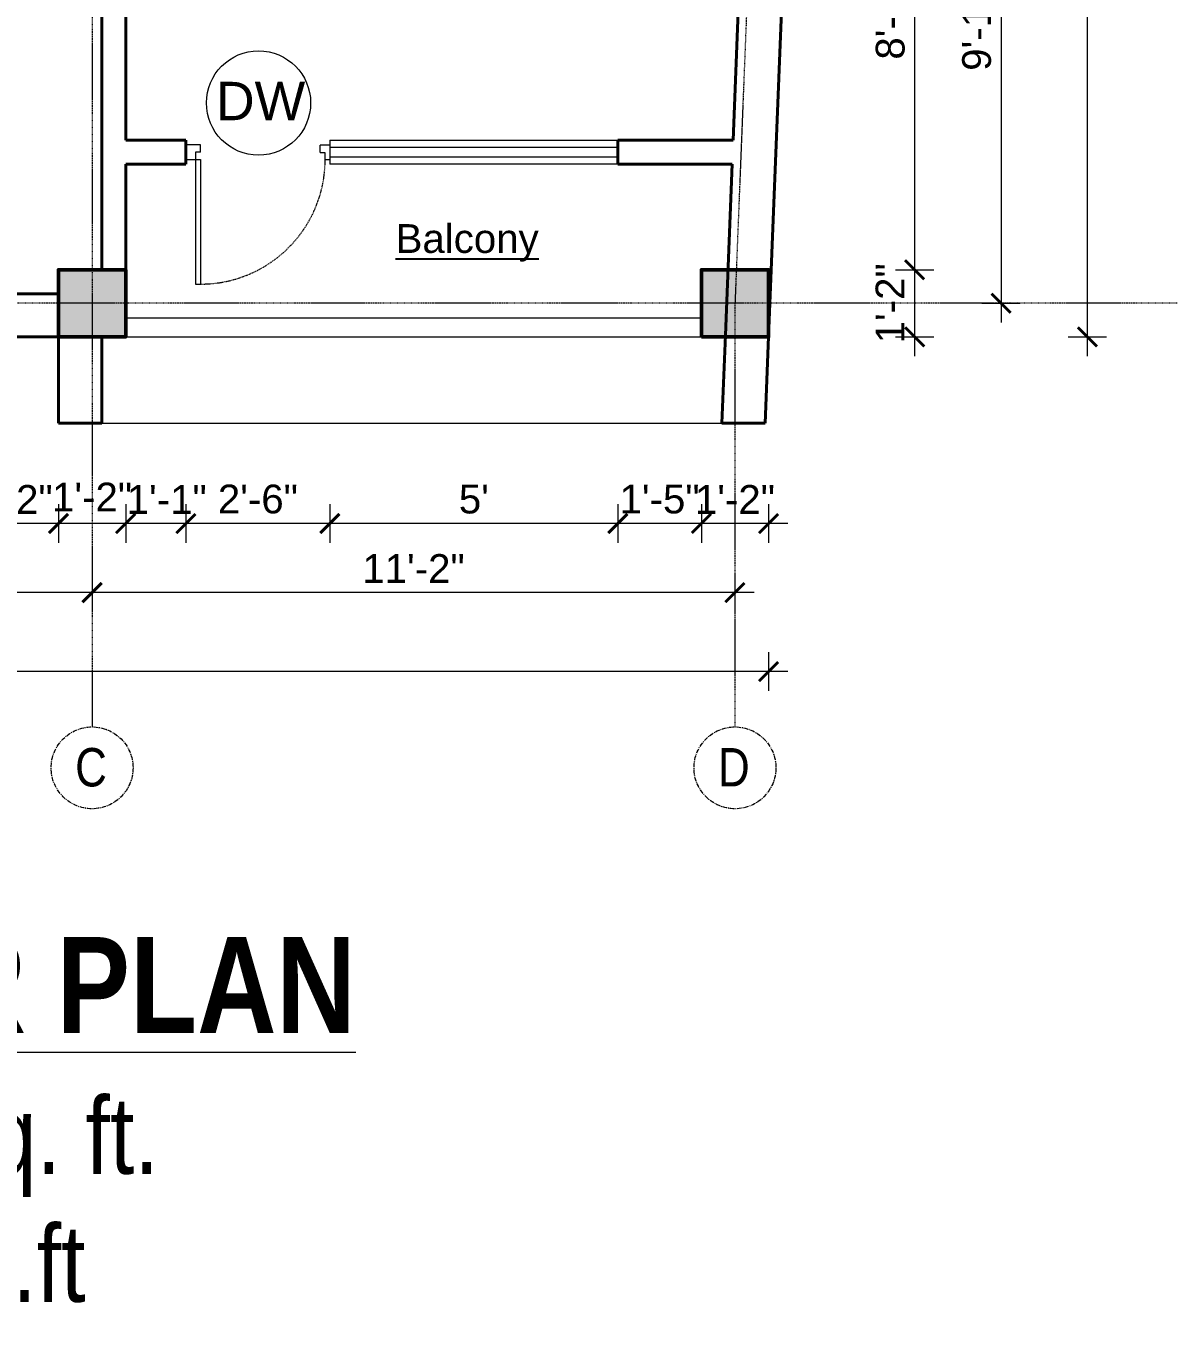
# Model space of a CAD drawing. Header units: inches. Extents: x 136316 to 155547, y -21384 to -17606.
# Drawn here: x 145629.6 to 145869.4, y -19962.6 to -19691.9 of the extents above; entities that cross this region are included whole.
import ezdxf

# ---------------------------------------------------------------- set-up
doc = ezdxf.new("R2010")
doc.units = ezdxf.units.IN
doc.header["$LTSCALE"] = 0.5
doc.header["$MEASUREMENT"] = 0
doc.header["$PDMODE"] = 66
doc.linetypes.add('CENTER', pattern=[2, 1.25, -0.25, 0.25, -0.25])
doc.linetypes.add('HIDDEN', pattern=[0.375, 0.25, -0.125])
for name, color, linetype, lineweight in [('Annotate-Lite.w', 177, 'Continuous', 9), ('Annotations-Bold.w', 177, 'Continuous', 13), ('C-COLUMN', 1, 'Continuous', 50), ('DIM', 4, 'Continuous', 5), ('DIM 1-100', 4, 'Continuous', 13), ('Door-Window.w', 4, 'Continuous', 15), ('PARAPET', 50, 'Continuous', 13), ('TEXT', 220, 'Continuous', 9), ('Text-100.w', 254, 'Continuous', 9), ('Toilet', 7, 'Continuous', 25), ('wall', 1, 'Continuous', 40)]:
    doc.layers.add(name, color=color, linetype=linetype, lineweight=lineweight)
doc.styles.add('ARAIL', font='ARIALN.TTF')
doc.styles.add('arial', font='arial.ttf')
doc.styles.add('arial.', font='arial.ttf')
doc.styles.add('gaurav', font='arial.ttf')
doc.styles.get("Standard").update_dxf_attribs({"font": 'arial.ttf'})
doc.dimstyles.new('1 by 96', dxfattribs={"dimtxt": 6, "dimasz": 4, "dimexe": 4, "dimexo": 4, "dimgap": 2, "dimtad": 1, "dimdec": 0, "dimzin": 0, "dimdsep": 46, "dimlunit": 4, "dimtxsty": 'Standard', "dimblk": 'ARCHTICK', "dimcen": 0, "dimdle": 4, "dimadec": 0, "dimazin": 0, "dimtfac": 1, "dimtdec": 0, "dimtix": 1, "dimtofl": 0, "dimtmove": 1, "dimatfit": 3, "dimldrblk": 'ARCHTICK', "dimfxl": 4, "dimfxlon": 1, "dimtolj": 1, "dimtzin": 0, "dimlwd": -1, "dimlwe": -1, "dimarcsym": 0})

# ---------------------------------------------------------------- blocks, each defined once
blk = doc.blocks.new('3-0')
at = {"ltscale": 3}
for p, q in [((11063.05, 10097.68), (11065.97, 10099.9)), ((11063.05, 10097.68), (11064.53, 10095.73)), ((11065.25, 10097.81), (11066.71, 10098.92)), ((11065.99, 10096.84), (11065.25, 10097.81)), ((11065.97, 10099.9), (11066.71, 10098.92)), ((11065.99, 10096.84), (11064.53, 10095.73)), ((11085.5, 10074.13), (11110.32, 10092.96)), ((11086.24, 10073.15), (11111.05, 10091.97)), ((11111.05, 10091.97), (11110.32, 10092.96)), ((11084.04, 10073.02), (11082.57, 10071.91)), ((11082.57, 10071.91), (11084.79, 10068.98)), ((11084.04, 10073.02), (11084.78, 10072.04)), ((11084.78, 10072.04), (11086.24, 10073.15)), ((11086.24, 10073.15), (11085.5, 10074.13)), ((11087.72, 10071.2), (11086.24, 10073.15)), ((11084.79, 10068.98), (11087.72, 10071.2))]:
    blk.add_line(p, q, dxfattribs=at)
at = {"layer": 'Door-Window.w', "color": 9, "linetype": 'HIDDEN', "lineweight": 18}
blk.add_arc((11085.5, 10074.13), 31.16, 37.1906, 127.1465, dxfattribs=at)
blk = doc.blocks.new('_ArchTick')
at = {"color": 0, "linetype": 'ByBlock', "const_width": 0.15}
blk.add_lwpolyline([(-0.5, -0.5), (0.5, 0.5)], dxfattribs=at)
blk = doc.blocks.new('*D41')
at = {"layer": 'Defpoints', "color": 0, "transparency": 16777216}
for p in [(145788.96, -19638.5), (145784.3, -19742.73), (145814.74, -19742.73)]:
    blk.add_point(p, dxfattribs=at)
at = {"layer": 'DIM 1-100', "color": 0, "transparency": 16777216}
for p, q in [((145814.74, -19634.5), (145814.74, -19746.73)), ((145810.74, -19638.5), (145818.74, -19638.5)), ((145810.74, -19742.73), (145818.74, -19742.73))]:
    blk.add_line(p, q, dxfattribs=at)
at = {"layer": 'DIM 1-100', "color": 0, "transparency": 16777216, "xscale": 4, "yscale": 4, "zscale": 4}
for p, rotation in [((145814.74, -19638.5), 90), ((145814.74, -19742.73), 270)]:
    blk.add_blockref('_ArchTick', p, dxfattribs=dict(at, rotation=rotation))
at = {"layer": 'DIM 1-100', "color": 0, "transparency": 16777216, "insert": (145809.68, -19690.61), "char_height": 6, "attachment_point": 5, "rotation": 90}
blk.add_mtext('\\A1;8\'-8"', dxfattribs=at)
blk = doc.blocks.new('*D42')
at = {"layer": 'Defpoints', "color": 0, "transparency": 16777216}
for p in [(145784.3, -19742.73), (145784.3, -19756.73), (145814.74, -19756.73)]:
    blk.add_point(p, dxfattribs=at)
at = {"layer": 'DIM 1-100', "color": 0, "transparency": 16777216}
for p, q in [((145814.74, -19738.73), (145814.74, -19760.73)), ((145810.74, -19742.73), (145818.74, -19742.73)), ((145810.74, -19756.73), (145818.74, -19756.73))]:
    blk.add_line(p, q, dxfattribs=at)
at = {"layer": 'DIM 1-100', "color": 0, "transparency": 16777216, "xscale": 4, "yscale": 4, "zscale": 4}
for p, rotation in [((145814.74, -19742.73), 90), ((145814.74, -19756.73), 270)]:
    blk.add_blockref('_ArchTick', p, dxfattribs=dict(at, rotation=rotation))
at = {"layer": 'DIM 1-100', "color": 0, "transparency": 16777216, "insert": (145809.6, -19749.73), "char_height": 6, "attachment_point": 5, "rotation": 90}
blk.add_mtext('\\A1;1\'-2"', dxfattribs=at)
blk = doc.blocks.new('*D44')
at = {"layer": 'Defpoints', "color": 0, "transparency": 16777216}
for p in [(145789.24, -19631.5), (145784.57, -19749.73), (145832.74, -19749.73)]:
    blk.add_point(p, dxfattribs=at)
at = {"layer": 'DIM 1-100', "color": 0, "transparency": 16777216}
for p, q in [((145832.74, -19627.5), (145832.74, -19753.73)), ((145828.74, -19631.5), (145836.74, -19631.5)), ((145828.74, -19749.73), (145836.74, -19749.73))]:
    blk.add_line(p, q, dxfattribs=at)
at = {"layer": 'DIM 1-100', "color": 0, "transparency": 16777216, "xscale": 4, "yscale": 4, "zscale": 4}
for p, rotation in [((145832.74, -19631.5), 90), ((145832.74, -19749.73), 270)]:
    blk.add_blockref('_ArchTick', p, dxfattribs=dict(at, rotation=rotation))
at = {"layer": 'DIM 1-100', "color": 0, "transparency": 16777216, "insert": (145827.68, -19690.61), "char_height": 6, "attachment_point": 5, "rotation": 90}
blk.add_mtext('\\A1;9\'-10"', dxfattribs=at)
blk = doc.blocks.new('*D45')
at = {"layer": 'Defpoints', "color": 0, "transparency": 16777216}
for p in [(145793.87, -19513.97), (145850.74, -19513.97), (145784.3, -19756.73)]:
    blk.add_point(p, dxfattribs=at)
at = {"layer": 'DIM 1-100', "color": 0, "transparency": 16777216}
for p, q in [((145850.74, -19760.73), (145850.74, -19509.97)), ((145846.74, -19513.97), (145854.74, -19513.97)), ((145846.74, -19756.73), (145854.74, -19756.73))]:
    blk.add_line(p, q, dxfattribs=at)
at = {"layer": 'DIM 1-100', "color": 0, "transparency": 16777216, "xscale": 4, "yscale": 4, "zscale": 4}
for p, rotation in [((145850.74, -19513.97), 90), ((145850.74, -19756.73), 270)]:
    blk.add_blockref('_ArchTick', p, dxfattribs=dict(at, rotation=rotation))
at = {"layer": 'DIM 1-100', "color": 0, "transparency": 16777216, "insert": (145845.67, -19635.35), "char_height": 6, "attachment_point": 5, "rotation": 90}
blk.add_mtext('\\A1;20\'-3"', dxfattribs=at)
blk = doc.blocks.new('*D85')
at = {"layer": 'Defpoints', "color": 0, "transparency": 16777216}
for p in [(145770.3, -19756.73), (145784.3, -19756.73), (145770.3, -19795.61)]:
    blk.add_point(p, dxfattribs=at)
at = {"layer": 'DIM 1-100', "color": 0, "transparency": 16777216}
for p, q in [((145770.3, -19791.61), (145770.3, -19799.61)), ((145784.3, -19791.61), (145784.3, -19799.61)), ((145788.3, -19795.61), (145766.3, -19795.61))]:
    blk.add_line(p, q, dxfattribs=at)
at = {"layer": 'DIM 1-100', "color": 0, "transparency": 16777216, "xscale": 4, "yscale": 4, "zscale": 4, "rotation": 180}
blk.add_blockref('_ArchTick', (145770.3, -19795.61), dxfattribs=at)
at = {"layer": 'DIM 1-100', "color": 0, "transparency": 16777216, "xscale": 4, "yscale": 4, "zscale": 4}
blk.add_blockref('_ArchTick', (145784.3, -19795.61), dxfattribs=at)
at = {"layer": 'DIM 1-100', "color": 0, "transparency": 16777216, "insert": (145777.3, -19790.6), "char_height": 6, "attachment_point": 5}
blk.add_mtext('\\A1;1\'-2"', dxfattribs=at)
blk = doc.blocks.new('*D86')
at = {"layer": 'Defpoints', "color": 0, "transparency": 16777216}
for p in [(145752.89, -19720.73), (145770.3, -19756.73), (145752.89, -19795.61)]:
    blk.add_point(p, dxfattribs=at)
at = {"layer": 'DIM 1-100', "color": 0, "transparency": 16777216}
for p, q in [((145752.89, -19791.61), (145752.89, -19799.61)), ((145770.3, -19791.61), (145770.3, -19799.61)), ((145774.3, -19795.61), (145748.89, -19795.61))]:
    blk.add_line(p, q, dxfattribs=at)
at = {"layer": 'DIM 1-100', "color": 0, "transparency": 16777216, "xscale": 4, "yscale": 4, "zscale": 4, "rotation": 180}
blk.add_blockref('_ArchTick', (145752.89, -19795.61), dxfattribs=at)
at = {"layer": 'DIM 1-100', "color": 0, "transparency": 16777216, "xscale": 4, "yscale": 4, "zscale": 4}
blk.add_blockref('_ArchTick', (145770.3, -19795.61), dxfattribs=at)
at = {"layer": 'DIM 1-100', "color": 0, "transparency": 16777216, "insert": (145761.59, -19790.55), "char_height": 6, "attachment_point": 5}
blk.add_mtext('\\A1;1\'-5"', dxfattribs=at)
blk = doc.blocks.new('*D87')
at = {"layer": 'Defpoints', "color": 0, "transparency": 16777216}
for p in [(145692.89, -19720.73), (145752.89, -19720.73), (145692.89, -19795.61)]:
    blk.add_point(p, dxfattribs=at)
at = {"layer": 'DIM 1-100', "color": 0, "transparency": 16777216}
for p, q in [((145692.89, -19791.61), (145692.89, -19799.61)), ((145752.89, -19791.61), (145752.89, -19799.61)), ((145756.89, -19795.61), (145688.89, -19795.61))]:
    blk.add_line(p, q, dxfattribs=at)
at = {"layer": 'DIM 1-100', "color": 0, "transparency": 16777216, "xscale": 4, "yscale": 4, "zscale": 4, "rotation": 180}
blk.add_blockref('_ArchTick', (145692.89, -19795.61), dxfattribs=at)
at = {"layer": 'DIM 1-100', "color": 0, "transparency": 16777216, "xscale": 4, "yscale": 4, "zscale": 4}
blk.add_blockref('_ArchTick', (145752.89, -19795.61), dxfattribs=at)
at = {"layer": 'DIM 1-100', "color": 0, "transparency": 16777216, "insert": (145722.89, -19790.56), "char_height": 6, "attachment_point": 5}
blk.add_mtext("\\A1;5'", dxfattribs=at)
blk = doc.blocks.new('*D88')
at = {"layer": 'Defpoints', "color": 0, "transparency": 16777216}
for p in [(145662.89, -19720.73), (145692.89, -19720.73), (145662.89, -19795.61)]:
    blk.add_point(p, dxfattribs=at)
at = {"layer": 'DIM 1-100', "color": 0, "transparency": 16777216}
for p, q in [((145662.89, -19791.61), (145662.89, -19799.61)), ((145692.89, -19791.61), (145692.89, -19799.61)), ((145696.89, -19795.61), (145658.89, -19795.61))]:
    blk.add_line(p, q, dxfattribs=at)
at = {"layer": 'DIM 1-100', "color": 0, "transparency": 16777216, "xscale": 4, "yscale": 4, "zscale": 4, "rotation": 180}
blk.add_blockref('_ArchTick', (145662.89, -19795.61), dxfattribs=at)
at = {"layer": 'DIM 1-100', "color": 0, "transparency": 16777216, "xscale": 4, "yscale": 4, "zscale": 4}
blk.add_blockref('_ArchTick', (145692.89, -19795.61), dxfattribs=at)
at = {"layer": 'DIM 1-100', "color": 0, "transparency": 16777216, "insert": (145677.89, -19790.55), "char_height": 6, "attachment_point": 5}
blk.add_mtext('\\A1;2\'-6"', dxfattribs=at)
blk = doc.blocks.new('*D89')
at = {"layer": 'Defpoints', "color": 0, "transparency": 16777216}
for p in [(145662.89, -19720.73), (145650.34, -19742.73), (145650.34, -19795.61)]:
    blk.add_point(p, dxfattribs=at)
at = {"layer": 'DIM 1-100', "color": 0, "transparency": 16777216}
for p, q in [((145650.34, -19791.61), (145650.34, -19799.61)), ((145662.89, -19791.61), (145662.89, -19799.61)), ((145666.89, -19795.61), (145646.34, -19795.61))]:
    blk.add_line(p, q, dxfattribs=at)
at = {"layer": 'DIM 1-100', "color": 0, "transparency": 16777216, "xscale": 4, "yscale": 4, "zscale": 4, "rotation": 180}
blk.add_blockref('_ArchTick', (145650.34, -19795.61), dxfattribs=at)
at = {"layer": 'DIM 1-100', "color": 0, "transparency": 16777216, "xscale": 4, "yscale": 4, "zscale": 4}
blk.add_blockref('_ArchTick', (145662.89, -19795.61), dxfattribs=at)
at = {"layer": 'DIM 1-100', "color": 0, "transparency": 16777216, "insert": (145658.89, -19790.6), "char_height": 6, "attachment_point": 5}
blk.add_mtext('\\A1;1\'-1"', dxfattribs=at)
blk = doc.blocks.new('*D90')
at = {"layer": 'Defpoints', "color": 0, "transparency": 16777216}
for p in [(145650.34, -19742.73), (145636.34, -19756.73), (145636.34, -19795.61)]:
    blk.add_point(p, dxfattribs=at)
at = {"layer": 'DIM 1-100', "color": 0, "transparency": 16777216}
for p, q in [((145636.34, -19791.61), (145636.34, -19799.61)), ((145650.34, -19791.61), (145650.34, -19799.61)), ((145654.34, -19795.61), (145632.34, -19795.61))]:
    blk.add_line(p, q, dxfattribs=at)
at = {"layer": 'DIM 1-100', "color": 0, "transparency": 16777216, "xscale": 4, "yscale": 4, "zscale": 4, "rotation": 180}
blk.add_blockref('_ArchTick', (145636.34, -19795.61), dxfattribs=at)
at = {"layer": 'DIM 1-100', "color": 0, "transparency": 16777216, "xscale": 4, "yscale": 4, "zscale": 4}
blk.add_blockref('_ArchTick', (145650.34, -19795.61), dxfattribs=at)
at = {"layer": 'DIM 1-100', "color": 0, "transparency": 16777216, "insert": (145643.34, -19790.1), "char_height": 6, "attachment_point": 5}
blk.add_mtext('\\A1;1\'-2"', dxfattribs=at)
blk = doc.blocks.new('*D91')
at = {"layer": 'Defpoints', "color": 0, "transparency": 16777216}
for p in [(145622.79, -19756.73), (145636.34, -19756.73), (145622.79, -19795.61)]:
    blk.add_point(p, dxfattribs=at)
at = {"layer": 'DIM 1-100', "color": 0, "transparency": 16777216}
for p, q in [((145622.79, -19791.61), (145622.79, -19799.61)), ((145636.34, -19791.61), (145636.34, -19799.61)), ((145640.34, -19795.61), (145618.79, -19795.61))]:
    blk.add_line(p, q, dxfattribs=at)
at = {"layer": 'DIM 1-100', "color": 0, "transparency": 16777216, "xscale": 4, "yscale": 4, "zscale": 4, "rotation": 180}
blk.add_blockref('_ArchTick', (145622.79, -19795.61), dxfattribs=at)
at = {"layer": 'DIM 1-100', "color": 0, "transparency": 16777216, "xscale": 4, "yscale": 4, "zscale": 4}
blk.add_blockref('_ArchTick', (145636.34, -19795.61), dxfattribs=at)
at = {"layer": 'DIM 1-100', "color": 0, "transparency": 16777216, "insert": (145626.79, -19790.6), "char_height": 6, "attachment_point": 5}
blk.add_mtext('\\A1;1\'-2"', dxfattribs=at)
blk = doc.blocks.new('*D101')
at = {"layer": 'Defpoints', "color": 0, "transparency": 16777216}
for p in [(145643.34, -19756.73), (145777.3, -19756.73), (145643.34, -19810.01)]:
    blk.add_point(p, dxfattribs=at)
at = {"layer": 'DIM 1-100', "color": 0, "transparency": 16777216}
for p, q in [((145643.34, -19806.01), (145643.34, -19814.01)), ((145777.3, -19806.01), (145777.3, -19814.01)), ((145781.3, -19810.01), (145639.34, -19810.01))]:
    blk.add_line(p, q, dxfattribs=at)
at = {"layer": 'DIM 1-100', "color": 0, "transparency": 16777216, "xscale": 4, "yscale": 4, "zscale": 4, "rotation": 180}
blk.add_blockref('_ArchTick', (145643.34, -19810.01), dxfattribs=at)
at = {"layer": 'DIM 1-100', "color": 0, "transparency": 16777216, "xscale": 4, "yscale": 4, "zscale": 4}
blk.add_blockref('_ArchTick', (145777.3, -19810.01), dxfattribs=at)
at = {"layer": 'DIM 1-100', "color": 0, "transparency": 16777216, "insert": (145710.32, -19805), "char_height": 6, "attachment_point": 5}
blk.add_mtext('\\A1;11\'-2"', dxfattribs=at)
blk = doc.blocks.new('*D102')
at = {"layer": 'Defpoints', "color": 0, "transparency": 16777216}
for p in [(145506.84, -19756.73), (145643.34, -19756.73), (145506.84, -19810.01)]:
    blk.add_point(p, dxfattribs=at)
at = {"layer": 'DIM 1-100', "color": 0, "transparency": 16777216}
for p, q in [((145506.84, -19806.01), (145506.84, -19814.01)), ((145643.34, -19806.01), (145643.34, -19814.01)), ((145647.34, -19810.01), (145502.84, -19810.01))]:
    blk.add_line(p, q, dxfattribs=at)
at = {"layer": 'DIM 1-100', "color": 0, "transparency": 16777216, "xscale": 4, "yscale": 4, "zscale": 4, "rotation": 180}
blk.add_blockref('_ArchTick', (145506.84, -19810.01), dxfattribs=at)
at = {"layer": 'DIM 1-100', "color": 0, "transparency": 16777216, "xscale": 4, "yscale": 4, "zscale": 4}
blk.add_blockref('_ArchTick', (145643.34, -19810.01), dxfattribs=at)
at = {"layer": 'DIM 1-100', "color": 0, "transparency": 16777216, "insert": (145575.09, -19804.95), "char_height": 6, "attachment_point": 5}
blk.add_mtext('\\A1;11\'-5"', dxfattribs=at)
blk = doc.blocks.new('*D46')
at = {"layer": 'Defpoints', "color": 0, "transparency": 16777216}
for p in [(145392.19, -19638.5), (145784.3, -19756.73), (145392.19, -19826.45)]:
    blk.add_point(p, dxfattribs=at)
at = {"layer": 'DIM 1-100', "color": 0, "transparency": 16777216}
for p, q in [((145392.19, -19822.45), (145392.19, -19830.45)), ((145784.3, -19822.45), (145784.3, -19830.45)), ((145788.3, -19826.45), (145388.19, -19826.45))]:
    blk.add_line(p, q, dxfattribs=at)
at = {"layer": 'DIM 1-100', "color": 0, "transparency": 16777216, "xscale": 4, "yscale": 4, "zscale": 4, "rotation": 180}
blk.add_blockref('_ArchTick', (145392.19, -19826.45), dxfattribs=at)
at = {"layer": 'DIM 1-100', "color": 0, "transparency": 16777216, "xscale": 4, "yscale": 4, "zscale": 4}
blk.add_blockref('_ArchTick', (145784.3, -19826.45), dxfattribs=at)
at = {"layer": 'DIM 1-100', "color": 0, "transparency": 16777216, "insert": (145588.25, -19821.38), "char_height": 6, "attachment_point": 5}
blk.add_mtext('\\A1;32\'-8"', dxfattribs=at)

msp = doc.modelspace()

# ---------------------------------------------------------------- hatches: boundary and pattern name
at = {"layer": 'C-COLUMN'}
h = msp.add_hatch(color=256, dxfattribs=at)
h.dxf.hatch_style = 1
h.paths.add_polyline_path([(145650.34, -19742.73), (145636.34, -19742.73), (145636.34, -19756.73), (145650.34, -19756.73)])
h = msp.add_hatch(color=256, dxfattribs=at)
h.dxf.hatch_style = 1
h.paths.add_polyline_path([(145784.3, -19742.73), (145770.3, -19742.73), (145770.3, -19756.73), (145784.3, -19756.73)])

# ---------------------------------------------------------------- linework, layer by layer
at = {"layer": 'Annotate-Lite.w', "ltscale": 0.005}
msp.add_circle((145678.02, -19707.99), 10.86, dxfattribs=at)
at = {"layer": 'Annotations-Bold.w', "linetype": 'CENTER', "ltscale": 0.3}
for p, q in [((145643.34, -19391.25), (145643.34, -19838)), ((145869.41, -19749.73), (145309.19, -19749.73))]:
    msp.add_line(p, q, dxfattribs=at)
msp.add_lwpolyline([(145786.4, -19391.25), (145786.4, -19520.9), (145777.3, -19749.73), (145777.3, -19838)], dxfattribs=at)
at = {"layer": 'Annotations-Bold.w', "linetype": 'CENTER', "ltscale": 1.5}
for centre in [(145643.34, -19846.53), (145777.3, -19846.53)]:
    msp.add_circle(centre, 8.53, dxfattribs=at)
at = {"layer": 'C-COLUMN'}
for points in [[(145636.34, -19756.73), (145650.34, -19756.73), (145650.34, -19742.73), (145636.34, -19742.73)], [(145770.3, -19756.73), (145784.3, -19756.73), (145784.3, -19742.73), (145770.3, -19742.73)]]:
    msp.add_lwpolyline(points, close=True, dxfattribs=at)
at = {"layer": 'DIM'}
for p, q in [((145692.89, -19715.73), (145752.89, -19715.73)), ((145692.89, -19715.73), (145692.89, -19720.73)), ((145692.89, -19717.23), (145752.89, -19717.23)), ((145692.89, -19719.23), (145752.89, -19719.23)), ((145752.89, -19720.73), (145692.89, -19720.73))]:
    msp.add_line(p, q, dxfattribs=at)
at = {"layer": 'PARAPET', "ltscale": 100}
for p, q in [((145650.34, -19752.73), (145770.3, -19752.73)), ((145650.34, -19756.73), (145770.3, -19756.73)), ((145784.3, -19756.73), (145783.59, -19774.73)), ((145645.34, -19774.73), (145774.58, -19774.73))]:
    msp.add_line(p, q, dxfattribs=at)
at = {"layer": 'Toilet'}
msp.add_line((145784.3, -19756.73), (145793.87, -19513.97), dxfattribs=at)
at = {"layer": 'wall'}
for p, q in [((145784.3, -19756.73), (145793.87, -19513.97)), ((145776.91, -19715.73), (145781.93, -19588.5)), ((145645.34, -19742.73), (145645.34, -19638.5)), ((145650.34, -19715.73), (145650.34, -19638.5)), ((145662.89, -19715.73), (145650.34, -19715.73)), ((145662.89, -19715.73), (145662.89, -19720.73)), ((145662.89, -19715.73), (145662.89, -19720.73)), ((145752.89, -19720.73), (145752.89, -19715.73)), ((145752.89, -19715.73), (145776.91, -19715.73)), ((145662.89, -19720.73), (145650.34, -19720.73)), ((145650.34, -19742.73), (145650.34, -19720.73)), ((145752.89, -19720.73), (145776.71, -19720.73)), ((145775.31, -19756.38), (145776.71, -19720.73)), ((145622.79, -19747.73), (145636.34, -19747.73)), ((145622.79, -19756.73), (145636.34, -19756.73)), ((145636.34, -19756.73), (145636.34, -19774.73)), ((145645.34, -19756.73), (145645.34, -19774.73)), ((145775.31, -19756.38), (145774.58, -19774.73)), ((145784.3, -19756.73), (145783.59, -19774.73)), ((145636.34, -19774.73), (145645.34, -19774.73)), ((145774.58, -19774.73), (145783.59, -19774.73))]:
    msp.add_line(p, q, dxfattribs=at)

# ---------------------------------------------------------------- block references
at = {"layer": 'Door-Window.w', "linetype": 'ByBlock', "xscale": 0.8331589850765497, "yscale": 0.8331589850765497, "zscale": 0.8331589850765497, "rotation": 232.7330628613127}
msp.add_blockref('3-0', (144578.98, -7287.14), dxfattribs=at)

# ---------------------------------------------------------------- texts
at = {"layer": 'Annotate-Lite.w', "ltscale": 0.005, "insert": (145669.14, -19703.58), "char_height": 8, "attachment_point": 1, "style": 'gaurav'}
msp.add_mtext_dynamic_manual_height_columns('DW', width=8, gutter_width=100, heights=[0], dxfattribs=at)
at = {"layer": 'Annotations-Bold.w', "linetype": 'CENTER', "ltscale": 1.5, "char_height": 8, "attachment_point": 1, "style": 'ARAIL'}
for s, insert in [('C', (145639.81, -19842.4)), ('D', (145773.76, -19842.4))]:
    msp.add_mtext_dynamic_manual_height_columns(s, width=6.5393, gutter_width=100, heights=[0], dxfattribs=dict(at, insert=insert))
at = {"layer": 'TEXT', "lineweight": -2, "insert": (145721.49, -19737.14), "char_height": 6, "width": 127.5059, "attachment_point": 5, "style": 'arial.'}
msp.add_mtext('{\\LBalcony}', dxfattribs=at)
at = {"layer": 'Text-100.w', "insert": (145571.67, -19881.79), "char_height": 20, "width": 569.1024, "attachment_point": 2, "style": 'arial'}
msp.add_mtext('\\A1;{\\fArial Narrow|b1|i0|c0|p34;\\LSECOND FLOOR PLAN\\P\\fArial Narrow|b0|i0|c0|p34;\\H0.8x;\\lAREA : 627.35 sq. ft.\\PVOID: 32.21 sq.ft}', dxfattribs=at)

# ---------------------------------------------------------------- dimensions: what is measured, and where the dimension line sits
at = {"layer": 'DIM 1-100'}
for base, p1, p2, picture, middle in [((145850.74, -19513.97), (145784.3, -19756.73), (145793.87, -19513.97), '*D45', (145845.67, -19635.35)), ((145832.74, -19749.73), (145789.24, -19631.5), (145784.57, -19749.73), '*D44', (145827.68, -19690.61)), ((145814.74, -19742.73), (145788.96, -19638.5), (145784.3, -19742.73), '*D41', (145809.68, -19690.61))]:
    dim = msp.add_linear_dim(base=base, p1=p1, p2=p2, angle=90, dimstyle='1 by 96', dxfattribs=at)
    dim.commit()
    dim.dimension.update_dxf_attribs({"geometry": picture, "text_midpoint": middle})
for base, p1, p2, picture, middle in [((145392.19, -19826.45), (145784.3, -19756.73), (145392.19, -19638.5), '*D46', (145588.25, -19821.38)), ((145662.89, -19795.61), (145692.89, -19720.73), (145662.89, -19720.73), '*D88', (145677.89, -19790.55)), ((145692.89, -19795.61), (145752.89, -19720.73), (145692.89, -19720.73), '*D87', (145722.89, -19790.56)), ((145506.84201047, -19810.01150565), (145643.34201047, -19756.73025565), (145506.84201047, -19756.73025565), '*D102', (145575.09201047, -19804.94806773)), ((145643.34, -19810.01), (145777.3, -19756.73), (145643.34, -19756.73), '*D101', (145710.32, -19805))]:
    dim = msp.add_linear_dim(base=base, p1=p1, p2=p2, dimstyle='1 by 96', dxfattribs=at)
    dim.commit()
    dim.dimension.update_dxf_attribs({"geometry": picture, "text_midpoint": middle})
for base, p1, p2, picture, middle in [((145650.34, -19795.61), (145662.89, -19720.73), (145650.34, -19742.73), '*D89', (145658.89, -19795.61)), ((145752.89, -19795.61), (145770.3, -19756.73), (145752.89, -19720.73), '*D86', (145761.59, -19795.61)), ((145636.34, -19795.61), (145650.34, -19742.73), (145636.34, -19756.73), '*D90', (145643.34, -19795.11)), ((145622.79, -19795.61), (145636.34, -19756.73), (145622.79, -19756.73), '*D91', (145626.79, -19795.61)), ((145770.3, -19795.61), (145784.3, -19756.73), (145770.3, -19756.73), '*D85', (145777.3, -19795.61))]:
    dim = msp.add_linear_dim(base=base, p1=p1, p2=p2, dimstyle='1 by 96', dxfattribs=at)
    dim.commit()
    dim.dimension.update_dxf_attribs({"geometry": picture, "text_midpoint": middle, "dimtype": 160})
dim = msp.add_linear_dim(base=(145814.74, -19756.73), p1=(145784.3, -19742.73), p2=(145784.3, -19756.73), angle=90, dimstyle='1 by 96', dxfattribs=at)
dim.commit()
dim.dimension.update_dxf_attribs({"geometry": '*D42', "text_midpoint": (145814.61, -19749.73), "dimtype": 160})

doc.saveas('drawing.dxf')
